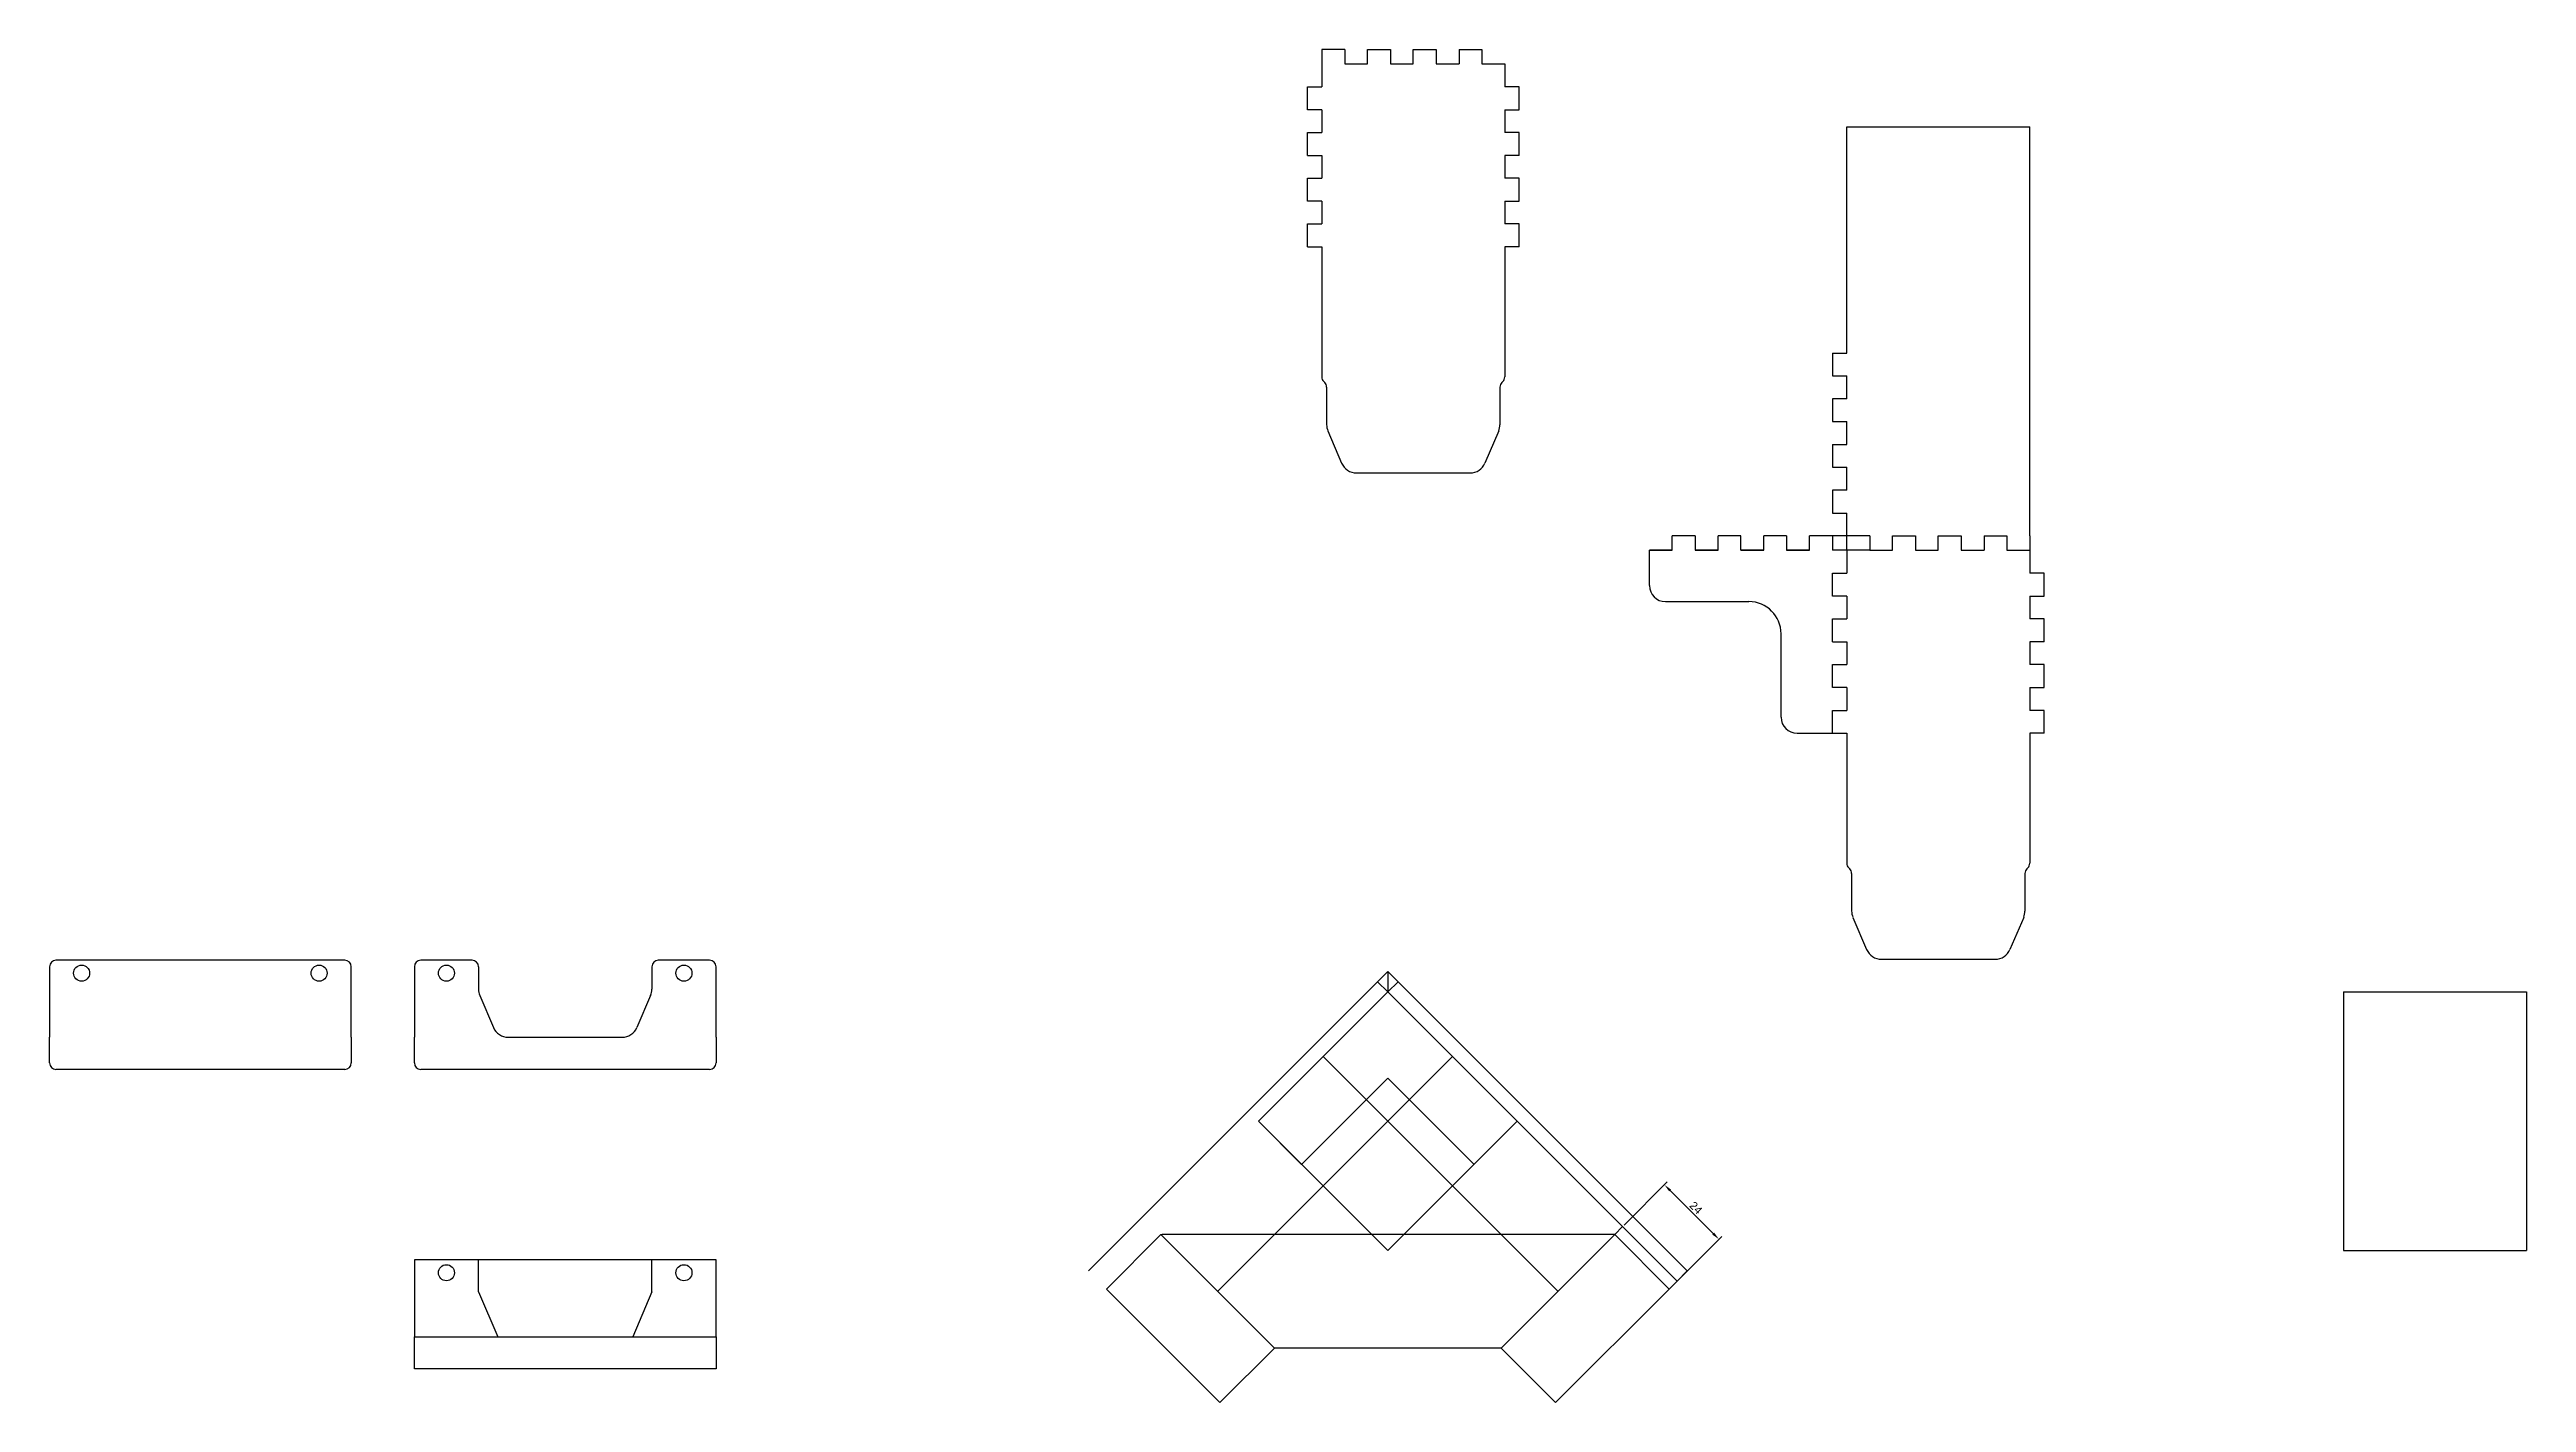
# Model space of a CAD drawing. Header units: millimetres. Extents: x -38 to 2874, y -38 to 2283.
# Drawn here: x 2102 to 2874, y 1861 to 2283 of the extents above.
import ezdxf

# ---------------------------------------------------------------- set-up
doc = ezdxf.new("R2010")
doc.units = ezdxf.units.MM
doc.styles.get("Standard").update_dxf_attribs({"font": 'arial.ttf'})
doc.dimstyles.new('ISO-25', dxfattribs={"dimtxt": 2.5, "dimasz": 2.5, "dimexe": 1.25, "dimexo": 0.625, "dimtad": 1, "dimtxsty": 'Standard', "dimcen": 2.5, "dimadec": 0, "dimazin": 0, "dimtfac": 1, "dimtmove": 0, "dimatfit": 3, "dimfxl": 1, "dimarcsym": 0})

# ---------------------------------------------------------------- blocks, each defined once
blk = doc.blocks.new('*D2')
at = {"color": 0, "lineweight": -2, "transparency": 16777216}
for p, q in [((2592.44, 1916.54), (2605.92, 1930.02)), ((2606.8, 1927.37), (2620.24, 1913.94)), ((2609.41, 1899.57), (2622.89, 1913.05))]:
    blk.add_line(p, q, dxfattribs=at)
at = {"color": 0, "transparency": 16777216}
for points in [[(2607.1, 1927.67), (2606.51, 1927.08), (2605.04, 1929.14)], [(2620.53, 1914.23), (2619.94, 1913.64), (2622.01, 1912.17)]]:
    blk.add_solid(points, dxfattribs=at)
at = {"layer": 'Defpoints', "color": 0, "transparency": 16777216}
for p in [(2592, 1916.1), (2622.01, 1912.17), (2608.97, 1899.13)]:
    blk.add_point(p, dxfattribs=at)
at = {"color": 0, "transparency": 16777216, "insert": (2614.85, 1921.98), "char_height": 2.5, "attachment_point": 5, "rotation": 315}
blk.add_mtext('24', dxfattribs=at)

msp = doc.modelspace()

# ---------------------------------------------------------------- linework, layer by layer
for p, q in [((2498.284, 2282.987), (2498.284, 2271.362)), ((2505.409, 2282.987), (2498.284, 2282.987)), ((2505.409, 2282.987), (2505.409, 2278.487)), ((2505.409, 2278.487), (2512.534, 2278.487)), ((2512.534, 2278.487), (2512.534, 2282.987)), ((2512.534, 2282.987), (2519.659, 2282.987)), ((2519.659, 2282.987), (2519.659, 2278.487)), ((2519.659, 2278.487), (2526.784, 2278.487)), ((2526.784, 2282.987), (2533.909, 2282.987)), ((2526.784, 2278.487), (2526.784, 2282.987)), ((2533.909, 2282.987), (2533.909, 2278.487)), ((2533.909, 2278.487), (2541.034, 2278.487)), ((2541.034, 2282.987), (2541.034, 2278.487)), ((2541.034, 2282.987), (2548.159, 2282.987)), ((2548.159, 2282.987), (2548.159, 2278.487)), ((2548.159, 2278.487), (2555.284, 2278.487)), ((2555.284, 2278.487), (2555.284, 2271.362)), ((2493.784, 2264.237), (2493.784, 2271.362)), ((2493.784, 2271.362), (2498.284, 2271.362)), ((2559.784, 2271.362), (2555.284, 2271.362)), ((2559.784, 2264.237), (2559.784, 2271.362)), ((2498.284, 2264.237), (2493.784, 2264.237)), ((2498.284, 2264.237), (2498.284, 2257.112)), ((2555.284, 2264.237), (2555.284, 2257.112)), ((2555.284, 2264.237), (2559.784, 2264.237)), ((2493.784, 2249.987), (2493.784, 2257.112)), ((2493.784, 2257.112), (2498.284, 2257.112)), ((2559.784, 2257.112), (2555.284, 2257.112)), ((2559.784, 2249.987), (2559.784, 2257.112)), ((2661.863, 2258.849), (2718.863, 2258.849)), ((2661.863, 2188.399), (2661.863, 2258.849)), ((2718.863, 2131.399), (2718.863, 2258.849)), ((2493.784, 2249.987), (2498.284, 2249.987)), ((2498.284, 2249.987), (2498.284, 2242.862)), ((2555.284, 2249.987), (2555.284, 2242.862)), ((2559.784, 2249.987), (2555.284, 2249.987)), ((2493.784, 2235.737), (2493.784, 2242.862)), ((2493.784, 2242.862), (2498.284, 2242.862)), ((2559.784, 2242.862), (2555.284, 2242.862)), ((2559.784, 2235.737), (2559.784, 2242.862)), ((2498.284, 2235.737), (2493.784, 2235.737)), ((2498.284, 2235.737), (2498.284, 2228.612)), ((2555.284, 2235.737), (2555.284, 2228.612)), ((2555.284, 2235.737), (2559.784, 2235.737)), ((2493.784, 2221.487), (2493.784, 2228.612)), ((2493.784, 2228.612), (2498.284, 2228.612)), ((2559.784, 2228.612), (2555.284, 2228.612)), ((2559.784, 2221.487), (2559.784, 2228.612)), ((2493.784, 2221.487), (2498.284, 2221.487)), ((2498.284, 2221.487), (2498.284, 2180.935)), ((2555.284, 2221.487), (2555.284, 2180.935)), ((2559.784, 2221.487), (2555.284, 2221.487)), ((2657.363, 2188.399), (2657.363, 2181.274)), ((2657.363, 2188.399), (2661.863, 2188.399)), ((2499.198, 2179.192), (2498.869, 2179.521)), ((2499.784, 2177.778), (2499.784, 2166.058)), ((2553.784, 2177.778), (2553.784, 2166.058)), ((2554.369, 2179.192), (2554.698, 2179.521)), ((2657.363, 2181.274), (2661.863, 2181.274)), ((2661.863, 2174.149), (2661.863, 2181.274)), ((2661.863, 2174.149), (2661.863, 2181.274)), ((2657.363, 2174.149), (2657.363, 2167.024)), ((2661.863, 2174.149), (2657.363, 2174.149)), ((2500.183, 2164.098), (2504.451, 2154.078)), ((2553.384, 2164.098), (2549.116, 2154.078)), ((2657.363, 2167.024), (2661.863, 2167.024)), ((2661.863, 2159.899), (2661.863, 2167.024)), ((2661.863, 2159.899), (2661.863, 2167.024)), ((2657.363, 2159.899), (2657.363, 2152.774)), ((2657.363, 2159.899), (2661.863, 2159.899)), ((2509.051, 2151.037), (2544.516, 2151.037)), ((2657.363, 2152.774), (2661.863, 2152.774)), ((2657.363, 2145.649), (2657.363, 2138.524)), ((2661.863, 2145.649), (2657.363, 2145.649)), ((2661.863, 2145.649), (2661.863, 2152.774)), ((2661.863, 2145.649), (2661.863, 2152.774)), ((2657.363, 2138.524), (2661.863, 2138.524)), ((2661.863, 2131.399), (2661.863, 2138.524)), ((2661.863, 2131.399), (2661.863, 2138.524)), ((2614.613, 2131.399), (2607.488, 2131.399)), ((2607.488, 2126.899), (2607.488, 2131.399)), ((2614.613, 2131.399), (2614.613, 2126.899)), ((2628.863, 2131.399), (2621.738, 2131.399)), ((2621.738, 2126.899), (2621.738, 2131.399)), ((2628.863, 2126.899), (2628.863, 2131.399)), ((2643.113, 2131.399), (2635.988, 2131.399)), ((2635.988, 2126.899), (2635.988, 2131.399)), ((2643.113, 2131.399), (2643.113, 2126.899)), ((2657.363, 2131.399), (2650.238, 2131.399)), ((2650.238, 2126.899), (2650.238, 2131.399)), ((2657.363, 2131.399), (2657.363, 2126.899)), ((2661.863, 2131.399), (2657.363, 2131.399)), ((2661.863, 2126.899), (2661.863, 2131.399)), ((2668.988, 2131.399), (2661.863, 2131.399)), ((2668.988, 2131.399), (2668.988, 2126.899)), ((2676.113, 2126.899), (2676.113, 2131.399)), ((2676.113, 2131.399), (2683.238, 2131.399)), ((2683.238, 2131.399), (2683.238, 2126.899)), ((2690.363, 2131.399), (2697.488, 2131.399)), ((2690.363, 2126.899), (2690.363, 2131.399)), ((2697.488, 2131.399), (2697.488, 2126.899)), ((2704.613, 2131.399), (2704.613, 2126.899)), ((2704.613, 2131.399), (2711.738, 2131.399)), ((2711.738, 2131.399), (2711.738, 2126.899)), ((2718.863, 2131.399), (2718.863, 2126.899)), ((2600.363, 2115.899), (2600.363, 2126.899)), ((2600.363, 2126.899), (2607.488, 2126.899)), ((2607.488, 2126.899), (2600.363, 2126.899)), ((2614.613, 2126.899), (2621.738, 2126.899)), ((2621.738, 2126.899), (2614.613, 2126.899)), ((2628.863, 2126.899), (2635.988, 2126.899)), ((2635.988, 2126.899), (2628.863, 2126.899)), ((2650.238, 2126.899), (2643.113, 2126.899)), ((2643.113, 2126.899), (2650.238, 2126.899)), ((2661.863, 2126.899), (2657.363, 2126.899)), ((2661.863, 2126.899), (2661.863, 2119.774)), ((2668.988, 2126.899), (2661.863, 2126.899)), ((2668.988, 2126.899), (2676.113, 2126.899)), ((2683.238, 2126.899), (2690.363, 2126.899)), ((2697.488, 2126.899), (2704.613, 2126.899)), ((2711.738, 2126.899), (2718.863, 2126.899)), ((2718.863, 2126.899), (2718.863, 2119.774)), ((2718.863, 2126.899), (2718.863, 2119.774)), ((2718.863, 2126.899), (2718.863, 2119.774)), ((2657.363, 2119.774), (2661.863, 2119.774)), ((2657.363, 2112.649), (2657.363, 2119.774)), ((2723.363, 2119.774), (2718.863, 2119.774)), ((2723.363, 2112.649), (2723.363, 2119.774)), ((2605.363, 2110.899), (2631.363, 2110.899)), ((2661.863, 2112.649), (2657.363, 2112.649)), ((2661.863, 2112.649), (2661.863, 2105.524)), ((2718.863, 2112.649), (2718.863, 2105.524)), ((2718.863, 2112.649), (2718.863, 2105.524)), ((2718.863, 2112.649), (2723.363, 2112.649)), ((2718.863, 2112.649), (2718.863, 2105.524)), ((2641.363, 2074.899), (2641.363, 2100.899)), ((2657.363, 2105.524), (2661.863, 2105.524)), ((2657.363, 2098.399), (2657.363, 2105.524)), ((2723.363, 2105.524), (2718.863, 2105.524)), ((2723.363, 2098.399), (2723.363, 2105.524)), ((2657.363, 2098.399), (2661.863, 2098.399)), ((2661.863, 2098.399), (2661.863, 2091.274)), ((2718.863, 2098.399), (2718.863, 2091.274)), ((2718.863, 2098.399), (2718.863, 2091.274)), ((2723.363, 2098.399), (2718.863, 2098.399)), ((2718.863, 2098.399), (2718.863, 2091.274)), ((2657.363, 2091.274), (2661.863, 2091.274)), ((2657.363, 2084.149), (2657.363, 2091.274)), ((2661.863, 2084.149), (2657.363, 2084.149)), ((2661.863, 2084.149), (2661.863, 2077.024)), ((2723.363, 2091.274), (2718.863, 2091.274)), ((2718.863, 2084.149), (2718.863, 2077.024)), ((2718.863, 2084.149), (2718.863, 2077.024)), ((2718.863, 2084.149), (2723.363, 2084.149)), ((2718.863, 2084.149), (2718.863, 2077.024)), ((2723.363, 2084.149), (2723.363, 2091.274)), ((2657.363, 2069.899), (2657.363, 2077.024)), ((2657.363, 2077.024), (2661.863, 2077.024)), ((2723.363, 2077.024), (2718.863, 2077.024)), ((2723.363, 2069.899), (2723.363, 2077.024)), ((2646.363, 2069.899), (2657.363, 2069.899)), ((2657.363, 2069.899), (2661.863, 2069.899)), ((2661.863, 2069.899), (2661.863, 2029.347)), ((2723.363, 2069.899), (2718.863, 2069.899)), ((2718.863, 2069.899), (2718.863, 2029.347)), ((2662.778, 2027.605), (2662.449, 2027.933)), ((2663.363, 2026.19), (2663.363, 2014.47)), ((2717.363, 2026.19), (2717.363, 2014.47)), ((2717.949, 2027.605), (2718.278, 2027.933)), ((2717.363, 2021.449), (2717.363, 2014.47)), ((2663.763, 2012.51), (2668.031, 2002.49)), ((2716.964, 2012.51), (2712.696, 2002.49)), ((2177.868, 1999.113), (2103.868, 1999.113)), ((2193.868, 1999.113), (2177.868, 1999.113)), ((2233.535, 1999.113), (2217.535, 1999.113)), ((2307.535, 1999.113), (2291.535, 1999.113)), ((2672.631, 1999.449), (2708.096, 1999.449)), ((2101.868, 1997.113), (2101.868, 1975.113)), ((2195.868, 1975.113), (2195.868, 1997.113)), ((2215.535, 1997.113), (2215.535, 1975.113)), ((2235.535, 1997.113), (2235.535, 1990.133)), ((2289.535, 1997.113), (2289.535, 1990.133)), ((2309.535, 1975.113), (2309.535, 1997.113)), ((2515.664, 1992.437), (2425.541, 1902.314)), ((2515.664, 1992.437), (2518.846, 1995.619)), ((2518.846, 1989.255), (2515.664, 1992.437)), ((2518.846, 1995.619), (2522.028, 1992.437)), ((2518.846, 1995.619), (2518.846, 1989.255)), ((2518.846, 1989.255), (2522.028, 1992.437)), ((2522.028, 1992.437), (2612.151, 1902.314)), ((2235.935, 1988.174), (2240.203, 1978.154)), ((2289.136, 1988.174), (2284.868, 1978.154)), ((2518.846, 1989.255), (2478.541, 1948.95)), ((2559.151, 1948.95), (2518.846, 1989.255)), ((2816.615, 1989.255), (2873.615, 1989.255)), ((2816.615, 1989.255), (2816.615, 1908.645)), ((2873.615, 1989.255), (2873.615, 1908.645)), ((2101.868, 1967.113), (2101.868, 1975.113)), ((2195.868, 1975.113), (2195.868, 1967.113)), ((2215.535, 1967.113), (2215.535, 1975.113)), ((2244.803, 1975.113), (2280.268, 1975.113)), ((2309.535, 1975.113), (2309.535, 1967.113)), ((2465.846, 1895.95), (2538.999, 1969.103)), ((2571.846, 1895.95), (2498.694, 1969.103)), ((2193.868, 1965.113), (2103.868, 1965.113)), ((2307.535, 1965.113), (2217.535, 1965.113)), ((2491.976, 1935.515), (2518.846, 1962.385)), ((2545.716, 1935.515), (2518.846, 1962.385)), ((2478.541, 1948.95), (2518.846, 1908.645)), ((2478.541, 1948.95), (2491.976, 1935.515)), ((2518.846, 1948.95), (2538.999, 1928.797)), ((2538.999, 1928.797), (2559.151, 1948.95)), ((2559.151, 1948.95), (2608.969, 1899.132)), ((2518.846, 1908.645), (2538.999, 1928.797)), ((2589.524, 1913.628), (2591.999, 1916.103)), ((2448.168, 1913.628), (2431.198, 1896.657)), ((2448.168, 1913.628), (2448.524, 1913.628)), ((2448.168, 1913.628), (2483.524, 1878.272)), ((2589.524, 1913.628), (2448.524, 1913.628)), ((2554.168, 1878.272), (2589.524, 1913.628)), ((2589.524, 1913.628), (2606.494, 1896.657)), ((2816.615, 1908.645), (2873.615, 1908.645)), ((2215.535, 1905.744), (2215.535, 1881.744)), ((2309.535, 1905.744), (2215.535, 1905.744)), ((2235.535, 1895.744), (2235.535, 1905.744)), ((2289.535, 1895.744), (2289.535, 1905.744)), ((2309.535, 1881.744), (2309.535, 1905.744)), ((2606.494, 1896.657), (2608.969, 1899.132)), ((2608.969, 1899.132), (2612.151, 1902.314)), ((2235.535, 1895.744), (2241.498, 1881.744)), ((2289.535, 1895.744), (2283.573, 1881.744)), ((2431.198, 1896.657), (2466.553, 1861.302)), ((2606.494, 1896.657), (2571.139, 1861.302)), ((2215.535, 1881.744), (2309.535, 1881.744)), ((2215.535, 1871.744), (2215.535, 1881.744)), ((2309.535, 1881.744), (2309.535, 1871.744)), ((2466.553, 1861.302), (2483.524, 1878.272)), ((2554.168, 1878.272), (2483.524, 1878.272)), ((2571.139, 1861.302), (2554.168, 1878.272)), ((2309.535, 1871.744), (2215.535, 1871.744))]:
    msp.add_line(p, q)
for centre in [(2111.868, 1995.113), (2185.868, 1995.113), (2225.535, 1995.113), (2299.535, 1995.113), (2225.535, 1901.744), (2299.535, 1901.744)]:
    msp.add_circle(centre, 2.5)
for centre, radius, start, end in [((2525.893, 2215.935), 5, 0, 0), ((2525.893, 2215.935), 2, 0, 0), ((2500.284, 2180.935), 2, 180, 225), ((2497.784, 2177.778), 2, 0, 45), ((2555.784, 2177.778), 2, 135, 180), ((2553.284, 2180.935), 2, 315, 0), ((2504.784, 2166.058), 5, 180, 203.069907), ((2548.784, 2166.058), 5, 336.930093, 0), ((2509.051, 2156.037), 5, 203.069907, 270), ((2544.516, 2156.037), 5, 270, 336.930093), ((2605.363, 2115.899), 5, 180, 270), ((2631.363, 2100.899), 10, 0, 90), ((2646.363, 2074.899), 5, 180, 270), ((2663.863, 2029.347), 2, 180, 225), ((2661.363, 2026.19), 2, 0, 45), ((2719.363, 2026.19), 2, 135, 180), ((2716.863, 2029.347), 2, 315, 360), ((2668.363, 2014.47), 5, 180, 203.069907), ((2712.363, 2014.47), 5, 336.930093, 0), ((2103.868, 1997.113), 2, 90, 180), ((2193.868, 1997.113), 2, 0, 90), ((2217.535, 1997.113), 2, 90, 180), ((2233.535, 1997.113), 2, 0, 90), ((2291.535, 1997.113), 2, 90, 180), ((2307.535, 1997.113), 2, 0, 90), ((2672.631, 2004.449), 5, 203.069907, 270), ((2708.096, 2004.449), 5, 270, 336.930093), ((2240.535, 1990.133), 5, 180, 203.069907), ((2284.535, 1990.133), 5, 336.930093, 0), ((2244.803, 1980.113), 5, 203.069907, 270), ((2280.268, 1980.113), 5, 270, 336.930093), ((2103.868, 1967.113), 2, 180, 270), ((2193.868, 1967.113), 2, 270, 0), ((2217.535, 1967.113), 2, 180, 270), ((2307.535, 1967.113), 2, 270, 0)]:
    msp.add_arc(centre, radius, start, end)

# ---------------------------------------------------------------- dimensions: what is measured, and where the dimension line sits
dim = msp.add_aligned_dim(p1=(2591.999, 1916.103), p2=(2608.969, 1899.132), distance=18.437, dimstyle='ISO-25')
dim.commit()
dim.dimension.update_dxf_attribs({"geometry": '*D2', "text_midpoint": (2614.851, 1921.984)})

doc.saveas('drawing.dxf')
